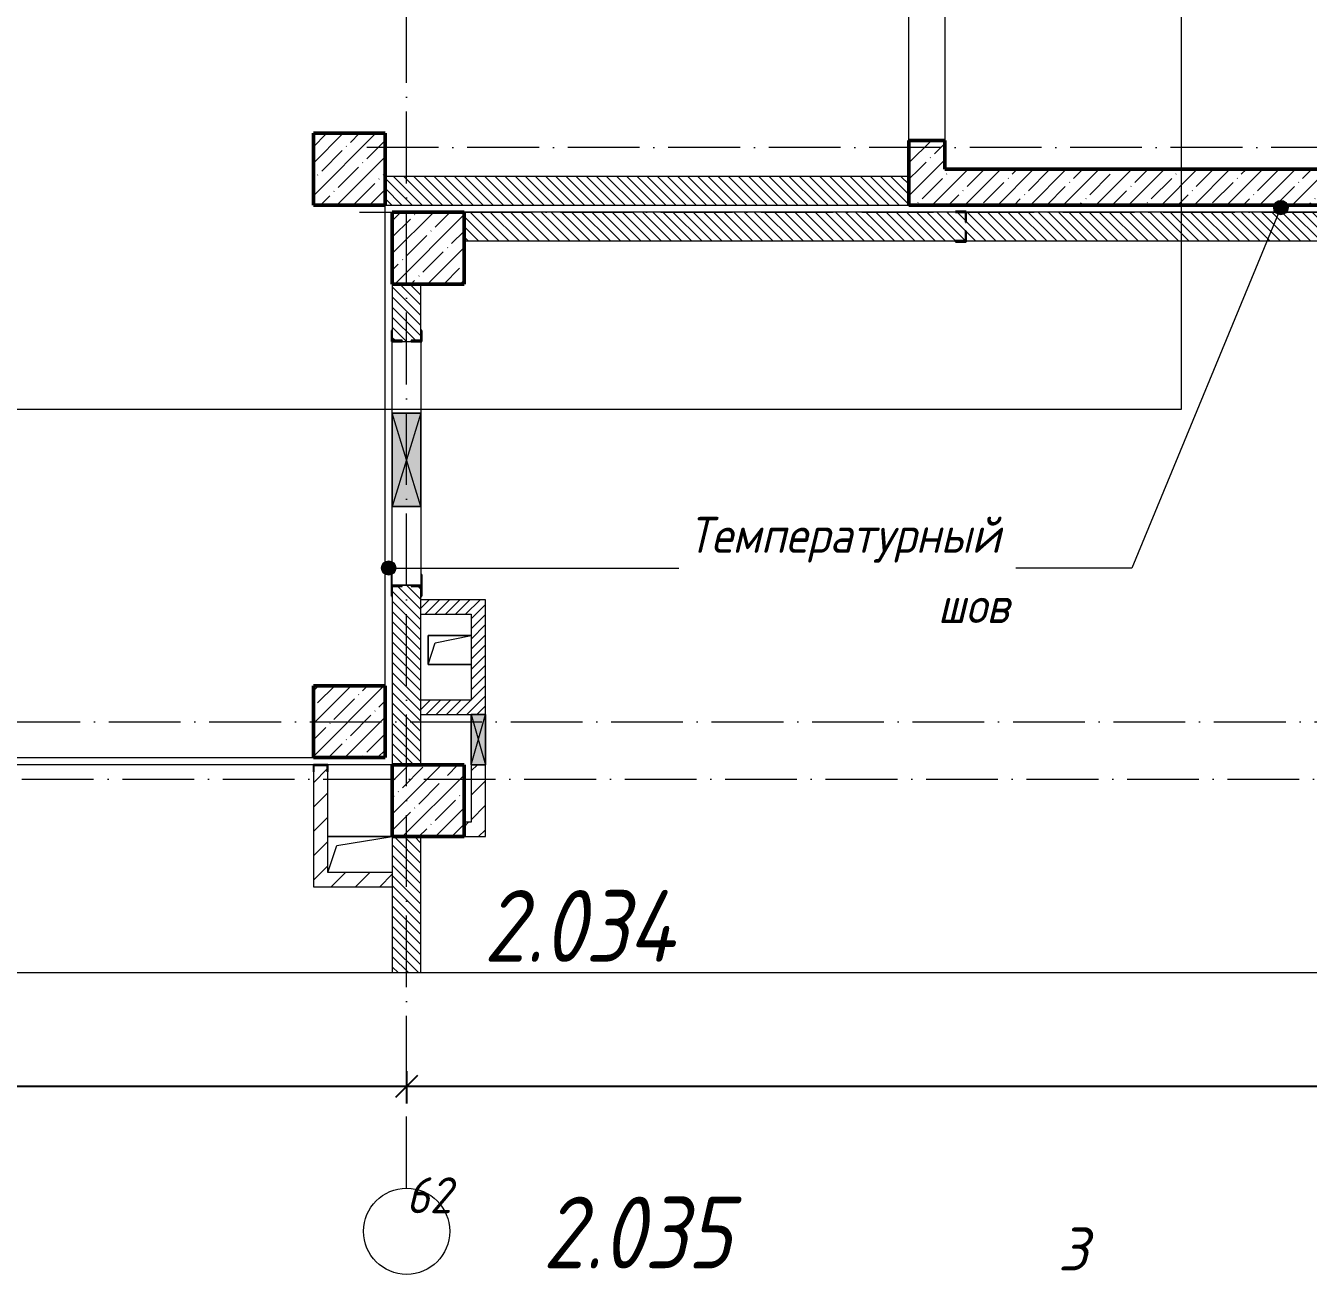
# Model space of a CAD drawing. Header units: millimetres. Extents: x -401725 to 250493, y 305116 to 802890.
# Drawn here: x 75036 to 83974, y 361286 to 369986 of the extents above; entities that cross this region are included whole.
import ezdxf

# ---------------------------------------------------------------- set-up
doc = ezdxf.new("R2010")
doc.units = ezdxf.units.MM
doc.linetypes.add('50_200_ШТРИХ_1Т_ш5_п1_п1_', pattern=[700, 500, -100, 0, -100])
for name, color, linetype, lineweight in [('A-____-____-DIMS', 7, 'Continuous', 9), ('A-DETL-GENF-OTLN', 7, 'Continuous', 9), ('A-FLOR-____-OTLN', 7, 'Continuous', 9), ('A-GENM-____-MCUT', 7, 'Continuous', 25), ('A-GENM-____-OTLN', 7, 'Continuous', 9), ('A-GENM-____-OTLN-1', 7, 'Continuous', 25), ('A-GLAZ-____-OTLN', 7, 'Continuous', 9), ('A-WALL-____-MCUT', 7, 'Continuous', 13), ('A-WALL-____-MCUT-2', 7, 'Continuous', 50), ('A-WALL-____-OTLN', 7, 'Continuous', 9), ('A-WALL-____-PATT-1', 7, 'Continuous', 9), ('A-WALL-FNSH-MCUT-1', 7, 'Continuous', 9), ('G-____-____-SYMB', 7, 'Continuous', 9), ('G-____-____-TEXT', 7, 'Continuous', 9), ('I-WALL-____-OTLN', 7, 'Continuous', 9), ('S-COLS-____-MCUT', 7, 'Continuous', 50), ('S-COLS-____-OTLN', 7, 'Continuous', 9), ('S-GRID-____-IDEN', 7, 'Continuous', 9), ('S-GRID-____-OTLN-1', 7, '50_200_ШТРИХ_1Т_ш5_п1_п1_', 9), ('Марки помещений', 7, 'Continuous', 9)]:
    doc.layers.add(name, color=color, linetype=linetype, lineweight=lineweight)
doc.layers.add('G-____-____-SYMB-1', color=9, linetype='Continuous', lineweight=9, true_color=0x808080)
doc.styles.add('ISOCPEUR_I', font='isocpeui.ttf', dxfattribs={"width": 0.9, "height": 2.5})
doc.styles.add('ISOCPEUR_I_2', font='isocpeui.ttf', dxfattribs={"width": 0.85, "height": 2.3})
doc.styles.add('ISOCPEUR_I_8', font='isocpeui.ttf', dxfattribs={"height": 300})
doc.styles.add('ISOCPEUR_I_9', font='isocpeui.ttf', dxfattribs={"width": 0.9, "height": 250})
doc.dimstyles.new('ISO-2_5_0_9К_БОЛЬШОЙ_ОСИ', dxfattribs={"dimscale": 304.8, "dimtxt": 248.995294, "dimasz": 0.492126, "dimexe": 0.393701, "dimexo": 0, "dimgap": 0, "dimtad": 1, "dimdec": 0, "dimzin": 0, "dimdsep": 46, "dimtxsty": 'ISOCPEUR_I', "dimblk1": 'OBLIQUE', "dimblk2": 'OBLIQUE', "dimsah": 1, "dimcen": 0.09, "dimdle": 0.393701, "dimazin": 0, "dimtfac": 1, "dimtdec": 4, "dimtix": 1, "dimtmove": 0, "dimatfit": 3, "dimfxl": 1, "dimtvp": 1, "dimtolj": 1, "dimtzin": 0, "dimarcsym": 2})
pattern_1 = [(135, (-15659.08, 321904.697), (-35.35534, -35.35534), [])]
pattern_2 = [(45, (-15659.08, 321904.7), (-84.85281, 84.85281), [])]
pattern_3 = [(45, (-15659.08, 321904.697), (-35.35534, 35.35534), [])]
pattern_4 = [(45, (-15659.08, 321904.7), (-114.04925, 114.04925), []), (45, (-15545.03, 321904.7), (-114.04925, 114.04925), [201.612, -40.322, 3.353, -36.97])]

# ---------------------------------------------------------------- blocks, each defined once
blk = doc.blocks.new('BSC_Колонна _Прямоугольная - 500х500-V116-АР1_План отверстий 2 этажа в осях 1-64_Ю-ЯЯ')
at = {"layer": 'S-COLS-____-OTLN'}
h = blk.add_hatch(dxfattribs=at)
h.set_pattern_fill('FP_129', color=256, style=0, pattern_type=2)
h.set_pattern_definition([(45, (-93500, -46531.04), (-114.04925, 114.04925), []), (45, (-93385.95, -46531.04), (-114.04925, 114.04925), [201.613, -40.323, 3.353, -36.97])])
h.paths.add_polyline_path([(-250, -250), (250, -250), (250, 250), (-250, 250)], flags=0)
at = {"layer": 'S-COLS-____-MCUT'}
for p, q in [((250, 250), (-250, 250)), ((-250, 250), (-250, -250)), ((250, -250), (250, 250)), ((-250, -250), (250, -250))]:
    blk.add_line(p, q, dxfattribs=at)
blk = doc.blocks.new('BSC_Колонна _Прямоугольная - 500х500-V118-АР1_План отверстий 2 этажа в осях 1-64_Ю-ЯЯ')
at = {"layer": 'S-COLS-____-OTLN'}
h = blk.add_hatch(dxfattribs=at)
h.set_pattern_fill('FP_131', color=256, style=0, pattern_type=2)
h.set_pattern_definition([(45, (-93500, -42681.04), (-114.04925, 114.04925), []), (45, (-93385.95, -42681.04), (-114.04925, 114.04925), [201.613, -40.323, 3.353, -36.97])])
h.paths.add_polyline_path([(-250, -250), (250, -250), (250, 250), (-250, 250), (-250, 13.8)], flags=0)
at = {"layer": 'S-COLS-____-MCUT'}
for p, q in [((250, 250), (-250, 250)), ((-250, 250), (-250, -250)), ((250, -250), (250, 250)), ((-250, -250), (250, -250))]:
    blk.add_line(p, q, dxfattribs=at)
blk = doc.blocks.new('BSC_Колонна _Прямоугольная - 500х500-V123-АР1_План отверстий 2 этажа в осях 1-64_Ю-ЯЯ')
at = {"layer": 'S-COLS-____-OTLN'}
h = blk.add_hatch(dxfattribs=at)
h.set_pattern_fill('FP_136', color=256, style=0, pattern_type=2)
h.set_pattern_definition([(45, (-92950, -43231.04), (-114.04925, 114.04925), []), (45, (-92835.95, -43231.04), (-114.04925, 114.04925), [201.613, -40.323, 3.353, -36.97])])
h.paths.add_polyline_path([(-250, -250), (250, -250), (250, 250), (-250, 250)], flags=0)
at = {"layer": 'S-COLS-____-MCUT'}
for p, q in [((250, 250), (-250, 250)), ((-250, 250), (-250, -250)), ((250, -250), (250, 250)), ((-250, -250), (250, -250))]:
    blk.add_line(p, q, dxfattribs=at)
blk = doc.blocks.new('BSC_Колонна _Прямоугольная - 500х500-V124-АР1_План отверстий 2 этажа в осях 1-64_Ю-ЯЯ')
at = {"layer": 'S-COLS-____-OTLN'}
h = blk.add_hatch(dxfattribs=at)
h.set_pattern_fill('FP_137', color=256, style=0, pattern_type=2)
h.set_pattern_definition([(45, (-92950, -47081.04), (-114.04925, 114.04925), []), (45, (-92835.95, -47081.04), (-114.04925, 114.04925), [201.613, -40.323, 3.353, -36.97])])
h.paths.add_polyline_path([(-250, -250), (250, -250), (250, 250), (-250, 250)], flags=0)
at = {"layer": 'S-COLS-____-MCUT'}
for p, q in [((250, 250), (-250, 250)), ((-250, 250), (-250, -250)), ((250, -250), (250, 250)), ((-250, -250), (250, -250))]:
    blk.add_line(p, q, dxfattribs=at)
blk = doc.blocks.new('Фахверк_СКБ_Уголок - 200_3550-28267367-АР1_План отверстий 2 этажа в осях 1-64_Ю-ЯЯ')
at = {"layer": 'A-GENM-____-MCUT'}
for p, q in [((200, 156), (125, 156)), ((125, 156), (125, 81)), ((131, 81), (131, 150)), ((131, 150), (200, 150)), ((200, 150), (200, 156)), ((125, 81), (131, 81)), ((131, 19), (125, 19)), ((125, 19), (125, -56)), ((131, -50), (131, 19)), ((125, -56), (200, -56)), ((200, -50), (131, -50)), ((200, -56), (200, -50))]:
    blk.add_line(p, q, dxfattribs=at)
blk = doc.blocks.new('Фахверк_СКБ_Уголок - 200_3960-28268576-АР1_План отверстий 2 этажа в осях 1-64_Ю-ЯЯ')
at = {"layer": 'A-GENM-____-MCUT'}
for p, q in [((200, 156), (125, 156)), ((125, 156), (125, 81)), ((131, 81), (131, 150)), ((131, 150), (200, 150)), ((200, 150), (200, 156)), ((125, 81), (131, 81)), ((131, 19), (125, 19)), ((125, 19), (125, -56)), ((131, -50), (131, 19)), ((125, -56), (200, -56)), ((200, -50), (131, -50)), ((200, -56), (200, -50))]:
    blk.add_line(p, q, dxfattribs=at)
blk = doc.blocks.new('154_Стойка_СКБ_Уголок - СМ-2480_200-28346303-АР1_План отверстий 2 этажа в осях 1-64_Ю-ЯЯ')
at = {"layer": 'A-GENM-____-MCUT'}
for p, q in [((125, 156), (125, 81)), ((200, 156), (125, 156)), ((131, 81), (131, 150)), ((131, 150), (200, 150)), ((200, 150), (200, 156)), ((125, 81), (131, 81)), ((131, 19), (125, 19)), ((125, 19), (125, -56)), ((131, -50), (131, 19)), ((125, -56), (200, -56)), ((200, -50), (131, -50)), ((200, -56), (200, -50))]:
    blk.add_line(p, q, dxfattribs=at)
blk = doc.blocks.new('Стойка_Влож_Полоса боковая - Полоса-V150-АР1_План отверстий 2 этажа в осях 1-64_Ю-ЯЯ')
at = {"layer": 'A-GENM-____-OTLN'}
for p, q in [((-5, 60), (0, 60)), ((-5, -60), (-5, 60)), ((0, 31), (0, -31)), ((0, -60), (-5, -60))]:
    blk.add_line(p, q, dxfattribs=at)
blk = doc.blocks.new('Стойка_Влож_Уголок_Опорный - Уголок-28213941-АР1_План отверстий 2 этажа в осях 1-64_Ю-ЯЯ')
at = {"layer": 'A-GENM-____-OTLN'}
for p, q in [((-212, -6), (-212, 0)), ((0, 0), (0, -6)), ((-212, -75), (-212, -6)), ((-212, -6), (-206, -6)), ((-212, -75), (-206, -75)), ((-6, -6), (0, -6)), ((-6, -75), (0, -75)), ((0, -6), (0, -75))]:
    blk.add_line(p, q, dxfattribs=at)
blk = doc.blocks.new('154_Фахверк_СКБ_Швеллер - Тип_100_3960-28318856-АР1_План отверстий 2 этажа в осях 1-64_Ю-ЯЯ')
at = {"layer": 'A-GENM-____-MCUT'}
for p, q in [((175, 50), (125, 50)), ((125, 50), (125, -50)), ((128, 47), (175, 47)), ((128, -47), (128, 47)), ((175, 47), (175, 50)), ((125, -50), (175, -50)), ((175, -47), (128, -47)), ((175, -50), (175, -47))]:
    blk.add_line(p, q, dxfattribs=at)
blk = doc.blocks.new('AR_Отверстие прямоугольное _в плите_ - AR_Отверстие прямоугольное _в плите_-V160-АР1_План отверстий 2 этажа в осях 1-64_Ю-ЯЯ')
at = {"layer": 'A-GENM-____-OTLN'}
for p, q in [((150, 100), (-150, 100)), ((-150, 100), (-150, -100)), ((-100, 50), (150, 100)), ((-150, -100), (-100, 50)), ((-150, -100), (150, -100))]:
    blk.add_line(p, q, dxfattribs=at)
blk = doc.blocks.new('AR_Отверстие прямоугольное _в плите_ - AR_Отверстие прямоугольное _в плите_-30552830-АР1_План отверстий 2 этажа в осях 1-64_Ю-ЯЯ')
at = {"layer": 'A-GENM-____-OTLN'}
for p, q in [((225, 125), (-225, 125)), ((-162.5, 62.5), (225, 125)), ((-225, -125), (-162.5, 62.5))]:
    blk.add_line(p, q, dxfattribs=at)
blk = doc.blocks.new('AR_Отверстие прямоугольное _в стене_ - AR_Отверстие прямоугольное _в стене__ОВ-36845443-АР1_План отверстий 2 этажа в осях 1-64_Ю-ЯЯ')
at = {"layer": 'A-GLAZ-____-OTLN'}
blk.add_hatch(color=256, dxfattribs=at).paths.add_polyline_path([(325, 100), (-325, 100), (-325, -100), (325, -100)], flags=0)
at = {"layer": 'A-DETL-GENF-OTLN'}
for p, q in [((-325, -100), (-325, 100)), ((-325, 100), (325, 100)), ((325, 100), (-325, -100)), ((-325, 100), (325, -100)), ((325, 100), (-325, 100)), ((-325, 100), (-325, -100)), ((325, 100), (325, -100)), ((325, -100), (325, 100)), ((325, -100), (-325, -100)), ((-325, -100), (325, -100))]:
    blk.add_line(p, q, dxfattribs=at)
blk = doc.blocks.new('AR_Отверстие прямоугольное _в стене_ - AR_Отверстие прямоугольное _в стене__ОВ-36848105-АР1_План отверстий 2 этажа в осях 1-64_Ю-ЯЯ')
at = {"layer": 'A-GLAZ-____-OTLN'}
blk.add_hatch(color=256, dxfattribs=at).paths.add_polyline_path([(-175, -50), (175, -50), (175, 50), (-175, 50)], flags=0)
at = {"layer": 'A-DETL-GENF-OTLN'}
for p, q in [((-175, -50), (-175, 50)), ((-175, 50), (175, 50)), ((175, 50), (-175, -50)), ((-175, 50), (175, -50)), ((175, 50), (-175, 50)), ((-175, 50), (-175, -50)), ((175, 50), (175, -50)), ((175, -50), (175, 50)), ((175, -50), (-175, -50)), ((-175, -50), (175, -50))]:
    blk.add_line(p, q, dxfattribs=at)
blk = doc.blocks.new('DET_L_Линия разрыва - М100-27489994-АР1_План отверстий 2 этажа в осях 1-64_Ю-ЯЯ')
at = {"layer": 'A-DETL-GENF-OTLN'}
blk.add_line((32300, 0), (16450, 0), dxfattribs=at)
blk = doc.blocks.new('Ось сетки - Круг_Ø6_00__ISO-2_5_0_9K_-25732049-АР1_План отверстий 2 этажа в осях 1-64_Ю-ЯЯ')
at = {"layer": 'S-GRID-____-IDEN'}
blk.add_circle((0, 0), 3, dxfattribs=at)
blk = doc.blocks.new('_Oblique')
at = {"color": 0, "linetype": 'ByBlock', "lineweight": -2}
blk.add_line((-0.5, -0.5), (0.5, 0.5), dxfattribs=at)
blk = doc.blocks.new('*D8963')
at = {"layer": 'A-____-____-DIMS', "color": 0, "lineweight": -2, "transparency": 16777216}
for p, q in [((73440.9, 362702.1), (73440.9, 362476.1)), ((77690.9, 362702.1), (77690.9, 362476.1)), ((73320.9, 362596.1), (77810.9, 362596.1))]:
    blk.add_line(p, q, dxfattribs=at)
at = {"layer": 'Defpoints', "color": 0, "transparency": 16777216}
for p in [(73440.9, 362702.1), (77690.9, 362702.1), (77690.9, 362596.1)]:
    blk.add_point(p, dxfattribs=at)
at = {"layer": 'A-____-____-DIMS', "color": 0, "lineweight": -2, "transparency": 16777216, "xscale": 150, "yscale": 150, "zscale": 150, "rotation": 180}
blk.add_blockref('_Oblique', (73440.9, 362596.1), dxfattribs=at)
at = {"layer": 'A-____-____-DIMS', "color": 0, "lineweight": -2, "transparency": 16777216, "xscale": 150, "yscale": 150, "zscale": 150}
blk.add_blockref('_Oblique', (77690.9, 362596.1), dxfattribs=at)
at = {"layer": 'A-____-____-DIMS', "color": 0, "transparency": 16777216, "insert": (75565.9, 362597.3), "char_height": 2.5, "width": 781.462, "attachment_point": 5, "style": 'ISOCPEUR_I'}
blk.add_mtext('\\A1;4250', dxfattribs=at)
blk = doc.blocks.new('*D8964')
at = {"layer": 'A-____-____-DIMS', "color": 0, "lineweight": -2, "transparency": 16777216}
for p, q in [((77690.9, 362702.1), (77690.9, 362476.1)), ((85490.9, 362702.1), (85490.9, 362476.1)), ((77570.9, 362596.1), (85610.9, 362596.1))]:
    blk.add_line(p, q, dxfattribs=at)
at = {"layer": 'Defpoints', "color": 0, "transparency": 16777216}
for p in [(77690.9, 362702.1), (85490.9, 362702.1), (85490.9, 362596.1)]:
    blk.add_point(p, dxfattribs=at)
at = {"layer": 'A-____-____-DIMS', "color": 0, "lineweight": -2, "transparency": 16777216, "xscale": 150, "yscale": 150, "zscale": 150, "rotation": 180}
blk.add_blockref('_Oblique', (77690.9, 362596.1), dxfattribs=at)
at = {"layer": 'A-____-____-DIMS', "color": 0, "lineweight": -2, "transparency": 16777216, "xscale": 150, "yscale": 150, "zscale": 150}
blk.add_blockref('_Oblique', (85490.9, 362596.1), dxfattribs=at)
at = {"layer": 'A-____-____-DIMS', "color": 0, "transparency": 16777216, "insert": (81590.9, 362597.3), "char_height": 2.5, "width": 758.478, "attachment_point": 5, "style": 'ISOCPEUR_I'}
blk.add_mtext('\\A1;7800', dxfattribs=at)

msp = doc.modelspace()

# ---------------------------------------------------------------- hatches: boundary and pattern name
at = {"layer": 'A-WALL-____-PATT-1'}
h = msp.add_hatch(dxfattribs=at)
h.set_pattern_fill('FP_13', color=256, style=0, pattern_type=2)
h.set_pattern_definition(pattern_4)
h.paths.add_polyline_path([(81440.9187, 368985.7392), (81440.9187, 369185.7392), (81190.9187, 369185.7392), (81190.9187, 368985.7392)], flags=0)
h.paths.add_polyline_path([(81190.9187, 370785.7392), (81440.9187, 370785.7392), (81440.9187, 371635.7392), (81190.9187, 371635.7392)], flags=0)
h = msp.add_hatch(dxfattribs=at)
h.set_pattern_fill('FP_13', color=256, style=0, pattern_type=2)
h.set_pattern_definition(pattern_4)
h.paths.add_polyline_path([(85590.9187, 368735.7392), (85590.9187, 368985.7392), (81190.9187, 368985.7392), (81190.9187, 368735.7392), (85073.2757, 368735.7392)], flags=0)
h = msp.add_hatch(dxfattribs=at)
h.set_pattern_fill('FP_6', color=256, style=0, pattern_type=2)
h.set_pattern_definition(pattern_1)
h.paths.add_polyline_path([(81190.9187, 368735.7392), (81190.9187, 368935.7392), (77540.9187, 368935.7392), (77540.9187, 368735.7392), (79770.7737, 368735.7392)], flags=0)
h = msp.add_hatch(dxfattribs=at)
h.set_pattern_fill('FP_6', color=256, style=0, pattern_type=2)
h.set_pattern_definition(pattern_1)
h.paths.add_polyline_path([(85090.9187, 368485.7392), (85090.9187, 368685.7392), (81590.9187, 368685.7392), (81590.9187, 368616.7392), (81584.9187, 368616.7392), (81584.9187, 368685.7392), (78090.9187, 368685.7392), (78090.9187, 368485.7392), (81584.9187, 368485.7392), (81584.9187, 368554.7392), (81590.9187, 368554.7392), (81590.9187, 368485.7392), (85073.2757, 368485.7392)], flags=0)
h = msp.add_hatch(dxfattribs=at)
h.set_pattern_fill('FP_6', color=256, style=0, pattern_type=2)
h.set_pattern_definition(pattern_1)
h.paths.add_polyline_path([(77630.9187, 364835.7392), (77790.9187, 364835.7392), (77789.9587, 366079.7392), (77721.9187, 366079.7392), (77721.9187, 366085.7392), (77659.9187, 366085.7392), (77659.9187, 366079.7392), (77590.9187, 366079.7392), (77590.9187, 364835.7392)], flags=0)
h.paths.add_polyline_path([(77721.9187, 367785.7392), (77721.9187, 367791.7392), (77790.9187, 367791.7392), (77790.9187, 368185.7392), (77590.9187, 368185.7392), (77590.9187, 367791.7392), (77659.9187, 367791.7392), (77659.9187, 367785.7392)], flags=0)
h = msp.add_hatch(dxfattribs=at)
h.set_pattern_fill('FP_5', color=256, style=0, pattern_type=2)
h.set_pattern_definition(pattern_3)
h.paths.add_polyline_path([(78240.9187, 365885.7392), (78240.9187, 365985.7392), (77790.9187, 365985.7392), (77790.9187, 365885.7392), (78140.9187, 365885.7392)], flags=0)
h = msp.add_hatch(dxfattribs=at)
h.set_pattern_fill('FP_5', color=256, style=0, pattern_type=2)
h.set_pattern_definition(pattern_3)
h.paths.add_polyline_path([(78240.9187, 365285.7392), (78240.9187, 365885.7392), (78140.9187, 365885.7392), (78140.9187, 365285.7392)], flags=0)
h = msp.add_hatch(dxfattribs=at)
h.set_pattern_fill('FP_5', color=256, style=0, pattern_type=2)
h.set_pattern_definition(pattern_3)
h.paths.add_polyline_path([(78240.9187, 365185.7392), (78240.9187, 365285.7392), (77790.9187, 365285.7392), (77790.9187, 365185.7392), (78140.9187, 365185.7392)], flags=0)
h = msp.add_hatch(dxfattribs=at)
h.set_pattern_fill('FP_4', color=256, style=0, pattern_type=2)
h.set_pattern_definition(pattern_2)
h.paths.add_polyline_path([(77140.9187, 363985.7392), (77140.9187, 364785.7392), (77137.9187, 364785.7392), (77137.9187, 364832.7392), (77043.9187, 364832.7392), (77043.9187, 364785.7392), (77040.9187, 364785.7392), (77040.9187, 363985.7392)], flags=0)
h = msp.add_hatch(dxfattribs=at)
h.set_pattern_fill('FP_4', color=256, style=0, pattern_type=2)
h.set_pattern_definition(pattern_2)
h.paths.add_polyline_path([(78240.9187, 364435.7392), (78240.9187, 364835.7392), (78140.9187, 364835.7392), (78140.9187, 364435.7392)], flags=0)
h = msp.add_hatch(dxfattribs=at)
h.set_pattern_fill('FP_4', color=256, style=0, pattern_type=2)
h.set_pattern_definition(pattern_2)
h.paths.add_polyline_path([(78240.9187, 364335.7392), (78240.9187, 364435.7392), (78090.9187, 364435.7392), (78090.9187, 364335.7392)], flags=0)
h = msp.add_hatch(dxfattribs=at)
h.set_pattern_fill('FP_6', color=256, style=0, pattern_type=2)
h.set_pattern_definition(pattern_1)
h.paths.add_polyline_path([(77590.9187, 363385.7392), (77790.9187, 363385.7392), (77790.9187, 364335.7392), (77590.9187, 364335.7392)], flags=0)
h = msp.add_hatch(dxfattribs=at)
h.set_pattern_fill('FP_4', color=256, style=0, pattern_type=2)
h.set_pattern_definition(pattern_2)
h.paths.add_polyline_path([(77590.9187, 363985.7392), (77590.9187, 364085.7392), (77140.9187, 364085.7392), (77140.9187, 363985.7392)], flags=0)
at = {"layer": 'G-____-____-TEXT'}
h = msp.add_hatch(color=256, dxfattribs=at)
edge = h.paths.add_edge_path(flags=0)
edge.add_arc((83782.9785, 368718.0358), 50, 0, 360)
h = msp.add_hatch(color=256, dxfattribs=at)
edge = h.paths.add_edge_path(flags=0)
edge.add_arc((77565.8843, 366206.9488), 50, 0, 360)

# ---------------------------------------------------------------- linework, layer by layer
at = {"layer": 'A-FLOR-____-OTLN'}
for p, q in [((77540.9187, 365385.7392), (77540.9187, 368735.7392)), ((77840.9187, 365735.7392), (78140.9187, 365735.7392)), ((77840.9187, 365535.7392), (77840.9187, 365735.7392)), ((78140.9187, 365535.7392), (77840.9187, 365535.7392)), ((73590.9187, 364885.7392), (77040.9187, 364885.7392)), ((77040.9187, 364835.7392), (73590.9187, 364835.7392)), ((77590.9187, 364835.7392), (77140.9187, 364835.7392)), ((77140.9187, 364335.7392), (77590.9187, 364335.7392))]:
    msp.add_line(p, q, dxfattribs=at)
at = {"layer": 'A-WALL-____-MCUT'}
for p, q in [((81190.9187, 368935.7392), (77540.9187, 368935.7392)), ((77540.9187, 368735.7392), (81190.9187, 368735.7392)), ((81515.9187, 368685.7392), (78090.9187, 368685.7392)), ((85090.9187, 368685.7392), (81590.9187, 368685.7392)), ((78090.9187, 368485.7392), (81515.9187, 368485.7392)), ((81590.9187, 368485.7392), (85090.9187, 368485.7392)), ((77590.9187, 368185.7392), (77590.9187, 367860.7392)), ((77790.9187, 367860.7392), (77790.9187, 368185.7392)), ((77659.9187, 367785.7392), (77721.9187, 367785.7392)), ((77590.9187, 366010.7392), (77590.9187, 364835.7392)), ((77790.9187, 364835.7392), (77790.9187, 366010.7392)), ((77590.9187, 364335.7392), (77590.9187, 363385.7392)), ((77790.9187, 363385.7392), (77790.9187, 364335.7392))]:
    msp.add_line(p, q, dxfattribs=at)
at = {"layer": 'A-WALL-____-MCUT-2'}
for p, q in [((81440.9187, 369185.7392), (81190.9187, 369185.7392)), ((81190.9187, 369185.7392), (81190.9187, 368735.7392)), ((81440.9187, 368985.7392), (81440.9187, 369185.7392)), ((85590.9187, 368985.7392), (81440.9187, 368985.7392)), ((81190.9187, 368735.7392), (85590.9187, 368735.7392))]:
    msp.add_line(p, q, dxfattribs=at)
at = {"layer": 'A-WALL-____-OTLN'}
for p, q in [((81190.9187, 369185.7392), (81190.9187, 370785.7392)), ((81440.9187, 370785.7392), (81440.9187, 369185.7392))]:
    msp.add_line(p, q, dxfattribs=at)
at = {"layer": 'A-WALL-FNSH-MCUT-1'}
for p, q in [((78240.9187, 365985.7392), (77790.9187, 365985.7392)), ((78240.9187, 365185.7392), (78240.9187, 365985.7392)), ((77790.9187, 365885.7392), (78140.9187, 365885.7392)), ((78140.9187, 365885.7392), (78140.9187, 365285.7392)), ((78140.9187, 365285.7392), (77790.9187, 365285.7392)), ((77790.9187, 365185.7392), (78140.9187, 365185.7392)), ((77040.9187, 364785.7392), (77040.9187, 363985.7392)), ((77140.9187, 364085.7392), (77140.9187, 364785.7392)), ((78140.9187, 364835.7392), (78140.9187, 364435.7392)), ((78240.9187, 364335.7392), (78240.9187, 364835.7392)), ((78140.9187, 364435.7392), (78090.9187, 364435.7392)), ((78090.9187, 364335.7392), (78240.9187, 364335.7392)), ((77590.9187, 364085.7392), (77140.9187, 364085.7392)), ((77040.9187, 363985.7392), (77590.9187, 363985.7392))]:
    msp.add_line(p, q, dxfattribs=at)
at = {"layer": 'G-____-____-SYMB-1'}
for p, q in [((83089.1187, 408593.2486), (83089.1187, 367311.0234)), ((83089.1187, 367311.0234), (66283.9165, 367311.0234))]:
    msp.add_line(p, q, dxfattribs=at)
at = {"layer": 'G-____-____-TEXT'}
for p, q in [((83782.9785, 368718.0358), (82744.0962, 366206.9488)), ((77565.8843, 366206.9488), (79588.4382, 366206.9488)), ((82744.0962, 366206.9488), (81935.271, 366206.9488))]:
    msp.add_line(p, q, dxfattribs=at)
for centre in [(83782.9785, 368718.0358), (77565.8843, 366206.9488)]:
    msp.add_circle(centre, 50, dxfattribs=at)
at = {"layer": 'I-WALL-____-OTLN'}
for p, q in [((77590.9187, 367285.7392), (77590.9187, 367785.7392)), ((77790.9187, 367785.7392), (77790.9187, 367285.7392)), ((77590.9187, 366085.7392), (77590.9187, 366635.7392)), ((77790.9187, 366635.7392), (77790.9187, 366085.7392))]:
    msp.add_line(p, q, dxfattribs=at)
at = {"layer": 'S-GRID-____-OTLN-1'}
for p, q in [((77690.9187, 361885.7392), (77690.9187, 412797.5486)), ((88415.3253, 369135.7392), (77362.1831, 369135.7392)), ((77362.1831, 368685.7392), (88254.9405, 368685.7392)), ((58813.2332, 365135.7392), (88267.3291, 365135.7392)), ((53306.952, 364735.7392), (88415.3253, 364735.7392))]:
    msp.add_line(p, q, dxfattribs=at)

# ---------------------------------------------------------------- block references
at = {"layer": 'A-DETL-GENF-OTLN'}
msp.add_blockref('DET_L_Линия разрыва - М100-27489994-АР1_План отверстий 2 этажа в осях 1-64_Ю-ЯЯ', (54150.9187, 363385.7392), dxfattribs=at)
at = {"layer": 'A-GENM-____-OTLN'}
for name, p, rotation in [('Стойка_Влож_Уголок_Опорный - Уголок-28213941-АР1_План отверстий 2 этажа в осях 1-64_Ю-ЯЯ', (77584.9187, 366085.7392), 180), ('Стойка_Влож_Полоса боковая - Полоса-V150-АР1_План отверстий 2 этажа в осях 1-64_Ю-ЯЯ', (77690.9187, 366085.7392), 269.9999999999999)]:
    msp.add_blockref(name, p, dxfattribs=dict(at, rotation=rotation))
for name, p in [('AR_Отверстие прямоугольное _в плите_ - AR_Отверстие прямоугольное _в плите_-V160-АР1_План отверстий 2 этажа в осях 1-64_Ю-ЯЯ', (77990.9187, 365635.7392)), ('AR_Отверстие прямоугольное _в плите_ - AR_Отверстие прямоугольное _в плите_-30552830-АР1_План отверстий 2 этажа в осях 1-64_Ю-ЯЯ', (77365.9187, 364210.7392))]:
    msp.add_blockref(name, p, dxfattribs=at)
at = {"layer": 'A-GENM-____-OTLN-1'}
for name, p, rotation in [('Фахверк_СКБ_Уголок - 200_3550-28267367-АР1_План отверстий 2 этажа в осях 1-64_Ю-ЯЯ', (81715.9187, 368635.7392), 180), ('Фахверк_СКБ_Уголок - 200_3960-28268576-АР1_План отверстий 2 этажа в осях 1-64_Ю-ЯЯ', (77740.9187, 367660.7392), 89.9999999999999), ('154_Стойка_СКБ_Уголок - СМ-2480_200-28346303-АР1_План отверстий 2 этажа в осях 1-64_Ю-ЯЯ', (77640.9187, 366210.7392), 269.9999999999999), ('154_Фахверк_СКБ_Швеллер - Тип_100_3960-28318856-АР1_План отверстий 2 этажа в осях 1-64_Ю-ЯЯ', (77090.9187, 364960.7392), 270)]:
    msp.add_blockref(name, p, dxfattribs=dict(at, rotation=rotation))
at = {"layer": 'A-GLAZ-____-OTLN'}
for name, p, rotation in [('AR_Отверстие прямоугольное _в стене_ - AR_Отверстие прямоугольное _в стене__ОВ-36845443-АР1_План отверстий 2 этажа в осях 1-64_Ю-ЯЯ', (77690.9187, 366960.7392), 269.9999999999999), ('AR_Отверстие прямоугольное _в стене_ - AR_Отверстие прямоугольное _в стене__ОВ-36848105-АР1_План отверстий 2 этажа в осях 1-64_Ю-ЯЯ', (78190.9187, 365010.7392), 89.99999999999659)]:
    msp.add_blockref(name, p, dxfattribs=dict(at, rotation=rotation))
at = {"layer": 'S-COLS-____-OTLN'}
for name, p in [('BSC_Колонна _Прямоугольная - 500х500-V124-АР1_План отверстий 2 этажа в осях 1-64_Ю-ЯЯ', (77290.9187, 368985.7392)), ('BSC_Колонна _Прямоугольная - 500х500-V116-АР1_План отверстий 2 этажа в осях 1-64_Ю-ЯЯ', (77840.9187, 368435.7392)), ('BSC_Колонна _Прямоугольная - 500х500-V123-АР1_План отверстий 2 этажа в осях 1-64_Ю-ЯЯ', (77290.9187, 365135.7392)), ('BSC_Колонна _Прямоугольная - 500х500-V118-АР1_План отверстий 2 этажа в осях 1-64_Ю-ЯЯ', (77840.9187, 364585.7392))]:
    msp.add_blockref(name, p, dxfattribs=at)
at = {"layer": 'S-GRID-____-IDEN', "xscale": 99.99999999999993, "yscale": 99.99999999999993, "zscale": 99.99999999999993}
msp.add_blockref('Ось сетки - Круг_Ø6_00__ISO-2_5_0_9K_-25732049-АР1_План отверстий 2 этажа в осях 1-64_Ю-ЯЯ', (77690.9187, 361585.7392), dxfattribs=at)

# ---------------------------------------------------------------- texts
at = {"layer": 'G-____-____-SYMB', "insert": (82228.4894, 361612.1965), "char_height": 300, "width": 256.54, "attachment_point": 1, "style": 'ISOCPEUR_I_8'}
msp.add_mtext('\\fISOCPEUR|b0|i1|c204|p34|;3', dxfattribs=at)
at = {"layer": 'G-____-____-TEXT', "char_height": 250, "attachment_point": 1, "style": 'ISOCPEUR_I_9'}
for s, insert, width in [('Температурный', (79653.9226, 366562.803), 2763.416813), ('шов', (81392.2351, 366073.3238), 656.582063)]:
    msp.add_mtext(s, dxfattribs=dict(at, insert=insert, width=width))
at = {"layer": 'S-GRID-____-IDEN', "insert": (77687.6555, 361961.7675), "char_height": 250, "width": 404.0505, "attachment_point": 1, "style": 'ISOCPEUR_I_9'}
msp.add_mtext('62', dxfattribs=at)
at = {"layer": 'Марки помещений', "char_height": 500, "attachment_point": 1, "style": 'ISOCPEUR_I_2'}
for s, insert, width in [('2.034', (78227.9788, 363963.1322), 817.72125), ('2.035', (78638.9994, 361827.0447), 785.65375)]:
    msp.add_mtext(s, dxfattribs=dict(at, insert=insert, width=width))

# ---------------------------------------------------------------- dimensions: what is measured, and where the dimension line sits
at = {"layer": 'A-____-____-DIMS'}
for base, p1, p2, override, picture, middle in [((77690.9187, 362596.0677), (73440.9187, 362702.1338), (77690.9187, 362702.1338), {"dimpost": '<>', "dimfxl": 4250}, '*D8963', (75565.9187, 362597.3177)), ((85490.9187, 362596.0677), (77690.9187, 362702.1338), (85490.9187, 362702.1338), {"dimpost": '<>', "dimfxl": 7800}, '*D8964', (81590.9187, 362597.3338))]:
    dim = msp.add_linear_dim(base=base, p1=p1, p2=p2, dimstyle='ISO-2_5_0_9К_БОЛЬШОЙ_ОСИ', override=override, dxfattribs=at)
    dim.commit()
    dim.dimension.update_dxf_attribs({"geometry": picture, "text_midpoint": middle})

doc.saveas('drawing.dxf')
